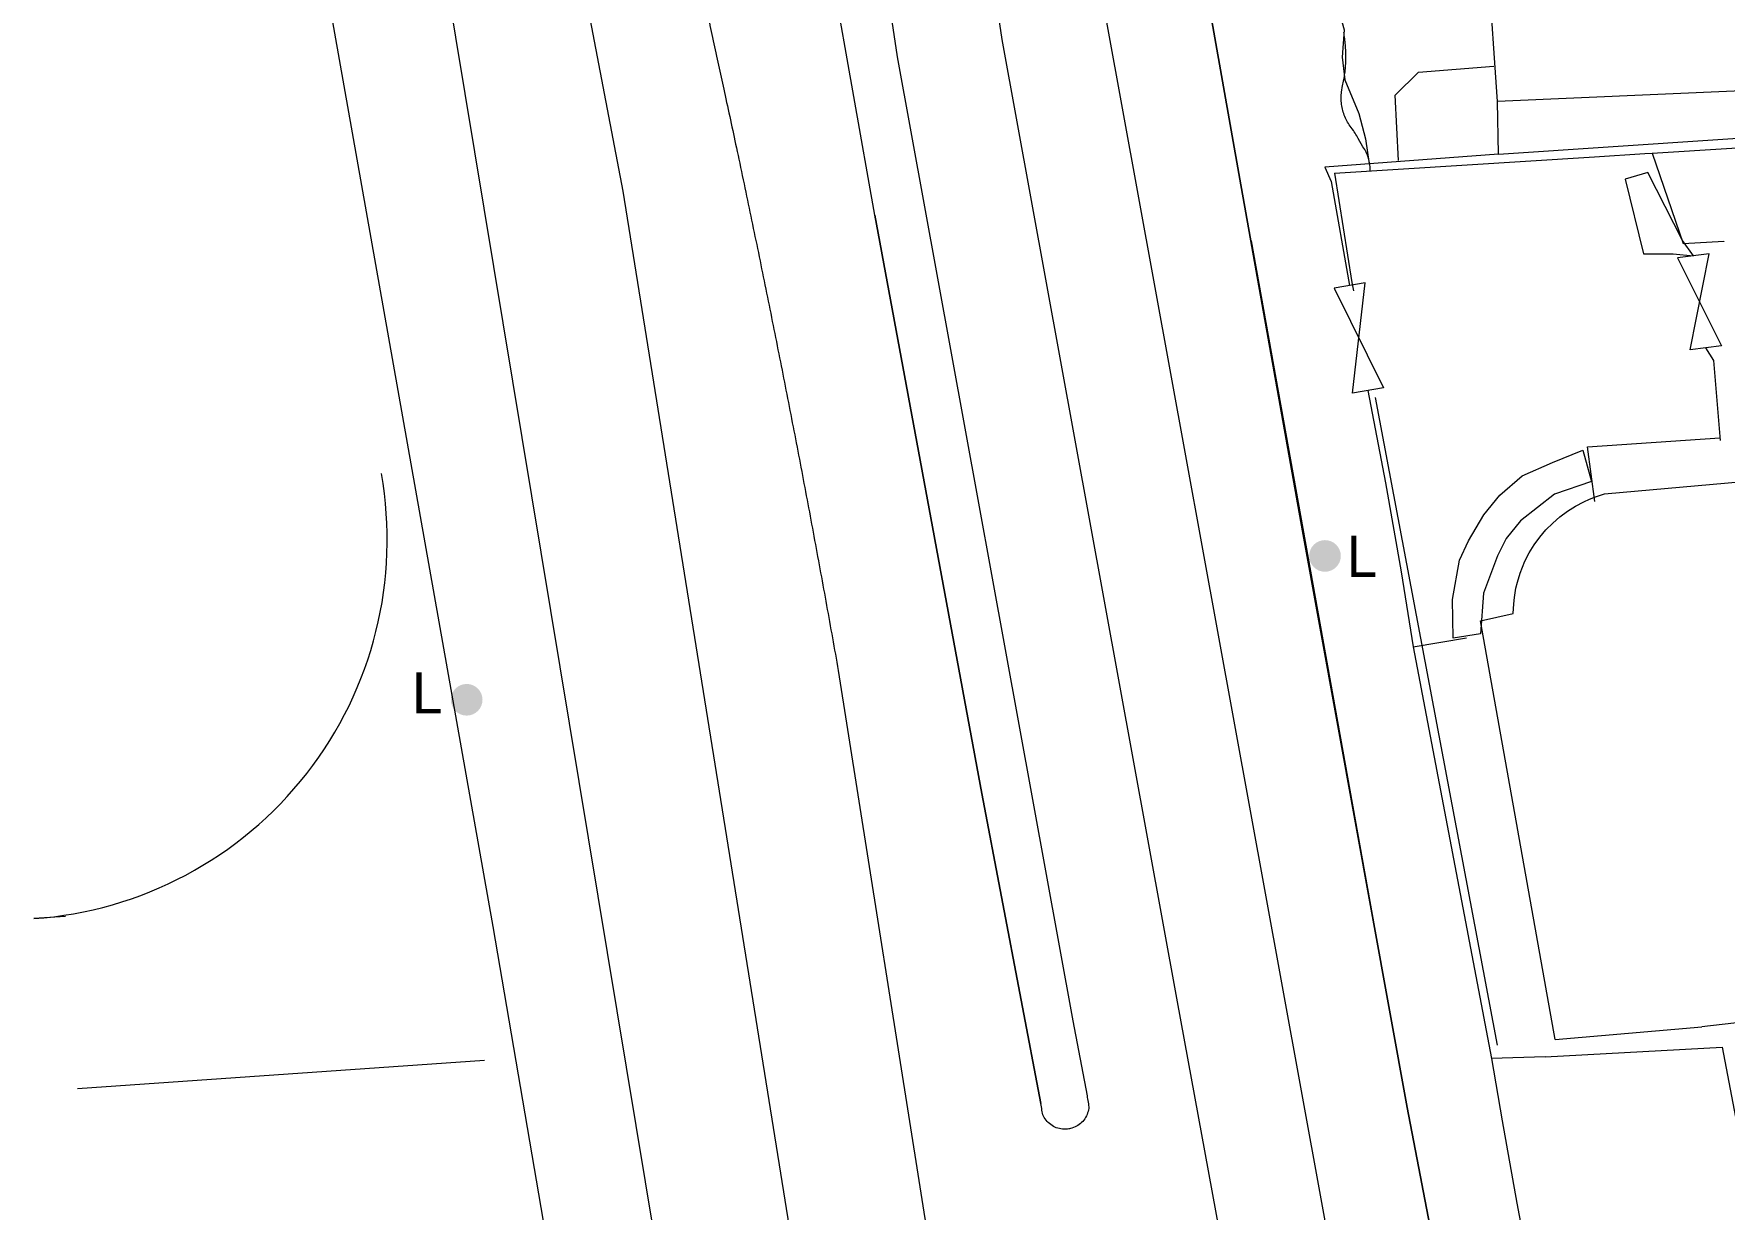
# Model space of a CAD drawing. Header units: millimetres. Extents: x 833924389 to 835767163, y 817400000 to 818811854.
# Drawn here: x 835328044 to 835381438, y 818047448 to 818084582 of the extents above; entities that cross this region are included whole.
import ezdxf

# ---------------------------------------------------------------- set-up
doc = ezdxf.new("R2010")
doc.units = ezdxf.units.MM
doc.header["$LTSCALE"] = 10
doc.header["$MEASUREMENT"] = 0
doc.layers.add('01_Base_Plan', color=5, linetype='Continuous', lineweight=5)
doc.styles.add('11nw24d$0$Style-WORKING', font='WORKING.shx')

# ---------------------------------------------------------------- blocks, each defined once
blk = doc.blocks.new('11nw24d$0$UTILP')
at = {"layer": '01_Base_Plan', "linetype": 'Continuous', "lineweight": 13}
h = blk.add_hatch(color=256, dxfattribs=at)
edge = h.paths.add_edge_path()
edge.add_arc((0, 0), 0.5, 0, 360)

msp = doc.modelspace()

# ---------------------------------------------------------------- linework, layer by layer
at = {"layer": '01_Base_Plan', "linetype": 'Continuous'}
for p, q in [((835374306, 818080782), (835374273, 818082446)), ((835374306, 818080782), (835368828, 818080370)), ((835371419, 818050660), (835366506, 818078039)), ((835371611, 818065212), (835373300, 818065495)), ((835329046, 818056699), (835328044, 818056629)), ((835329046, 818056699), (835328044, 818056629)), ((835375781, 818052259), (835381369, 818052566)), ((835329426, 818051262), (835342278, 818052160)), ((835329426, 818051262), (835342278, 818052160))]:
    msp.add_line(p, q, dxfattribs=at)
at = {"layer": '01_Base_Plan'}
for p, q in [((835346645, 818079608), (835352133, 818045440)), ((835354610, 818078855), (835357989, 818060583)), ((835353453, 818064470), (835358548, 818032278)), ((835357989, 818060583), (835359853, 818050788)), ((835360863, 818053401), (835361314, 818051032))]:
    msp.add_line(p, q, dxfattribs=at)
at = {"layer": '01_Base_Plan', "flags": 128}
for points in [[(835365430, 818210942, -0.071556), (835365684, 818173868), (835364537, 818164116), (835361714, 818146260), (835360746, 818139184), (835359973, 818132073), (835359392, 818123800), (835359216, 818115543), (835359443, 818107278), (835359990, 818099831), (835360816, 818092381), (835361923, 818084951), (835367454, 818054602), (835370624, 818037195), (835373045, 818024582), (835375285, 818012886), (835377674, 818000131)], [(835359873, 818209532, -0.009166), (835360365, 818205051), (835360365, 818205051, -0.064664), (835362472, 818179594), (835362472, 818179594, -0.018788), (835361286, 818165006), (835361286, 818165006), (835358405, 818146783), (835357420, 818139592), (835356635, 818132372), (835356044, 818123953), (835355865, 818115532), (835356097, 818107109), (835356653, 818099523), (835357494, 818091950), (835358617, 818084404), (835364159, 818054002), (835367353, 818036602), (835369778, 818023949), (835372009, 818012264), (835373628, 818003380)], [(835344877, 818164821, -0.017117), (835343311, 818149769), (835343311, 818149769, 0.049054), (835341894, 818106516), (835341894, 818106516, 0.030853), (835342675, 818100401), (835342675, 818100401), (835346645, 818079608)], [(835341324, 818164207, -0.016248), (835339830, 818150148), (835339830, 818150148, 0.056048), (835338897, 818100054), (835338897, 818100054, 0.023737), (835339562, 818095356), (835349760, 818033821)]]:
    msp.add_lwpolyline(points, format="xyb", dxfattribs=at)
for points in [[(835354610, 818078855), (835353279, 818086356), (835352252, 818093905), (835351530, 818101489), (835351115, 818109096), (835351008, 818116713), (835351208, 818124329), (835351716, 818131930), (835352839, 818142037), (835353534, 818147074)], [(835354836, 818145409), (835354095, 818140001), (835353298, 818132670), (835352697, 818124106), (835352514, 818115522), (835352750, 818106940), (835353317, 818099216), (835354171, 818091518), (835355312, 818083857), (835360863, 818053401)], [(835335671, 818097112), (835335806, 818094515), (835336395, 818091090), (835342540, 818056384), (835347891, 818025061)], [(835376266, 818025450), (835371419, 818050660), (835368113, 818068878), (835366142, 818079991), (835365043, 818086192)], [(835376266, 818025450), (835371419, 818050660), (835368113, 818068878), (835366142, 818079991), (835365043, 818086192)], [(835361314, 818051032), (835361320, 818050982), (835361329, 818050931), (835361338, 818050881), (835361347, 818050830), (835361356, 818050779), (835361362, 818050729), (835361365, 818050680), (835361364, 818050631), (835361358, 818050584), (835361347, 818050537), (835361331, 818050489), (835361313, 818050442), (835361290, 818050395), (835361265, 818050349), (835361238, 818050305), (835361208, 818050263), (835361176, 818050224), (835361142, 818050189), (835361106, 818050156), (835361067, 818050126), (835361025, 818050097), (835360980, 818050071), (835360933, 818050047), (835360886, 818050027), (835360837, 818050009), (835360789, 818049995), (835360758, 818049988), (835360741, 818049984), (835360693, 818049978), (835360643, 818049974), (835360592, 818049975), (835360541, 818049978), (835360489, 818049985), (835360438, 818049995), (835360388, 818050008), (835360340, 818050024), (835360295, 818050043), (835360252, 818050064), (835360209, 818050090), (835360167, 818050119), (835360126, 818050151), (835360088, 818050186), (835360051, 818050223), (835360017, 818050262), (835359987, 818050302), (835359960, 818050343), (835359937, 818050385), (835359920, 818050430), (835359906, 818050477), (835359896, 818050527), (835359887, 818050577), (835359880, 818050628), (835359873, 818050679), (835359865, 818050730), (835359853, 818050788)]]:
    msp.add_lwpolyline(points, dxfattribs=at)
at = {"layer": '01_Base_Plan', "linetype": 'Continuous', "flags": 128}
for points in [[(835354172, 818091518), (835355312, 818083857), (835360863, 818053401), (835361314, 818051032)], [(835384406, 818082889), (835374273, 818082446), (835373994, 818086583), (835370241, 818089894), (835371314, 818091101)], [(835370250, 818089878), (835369340, 818089048), (835368801, 818088372), (835368633, 818086971), (835369148, 818085734), (835369429, 818084706), (835369368, 818083845), (835369460, 818083132), (835369901, 818082062), (835370104, 818081262), (835370219, 818080475)], [(835361314, 818051032), (835361320, 818050982), (835361329, 818050931), (835361338, 818050881), (835361347, 818050830), (835361356, 818050779), (835361362, 818050729), (835361365, 818050680), (835361365, 818050631), (835361358, 818050584), (835361347, 818050537), (835361331, 818050489), (835361313, 818050442), (835361290, 818050395), (835361265, 818050349), (835361238, 818050305), (835361208, 818050263), (835361176, 818050224), (835361142, 818050189), (835361106, 818050156), (835361067, 818050126), (835361025, 818050097), (835360980, 818050071), (835360933, 818050047), (835360886, 818050027), (835360837, 818050009), (835360789, 818049995), (835360758, 818049988), (835360741, 818049984), (835360693, 818049977), (835360643, 818049974), (835360592, 818049975), (835360541, 818049978), (835360489, 818049985), (835360438, 818049995), (835360388, 818050008), (835360340, 818050024), (835360295, 818050043), (835360252, 818050064), (835360209, 818050090), (835360167, 818050119), (835360126, 818050151), (835360088, 818050186), (835360051, 818050223), (835360017, 818050262), (835359987, 818050302), (835359960, 818050343), (835359937, 818050385), (835359920, 818050430), (835359906, 818050477), (835359896, 818050527), (835359887, 818050577), (835359880, 818050628), (835359873, 818050679), (835359865, 818050730), (835359853, 818050788), (835357989, 818060583), (835354610, 818078855), (835353279, 818086356)], [(835365043, 818086192), (835366142, 818079992), (835368113, 818068878), (835371419, 818050660), (835376266, 818025450), (835377578, 818018624), (835379769, 818007227), (835380652, 818002636), (835381159, 818000000)], [(835370250, 818080259), (835370251, 818080359), (835370244, 818080459), (835370228, 818080557), (835370203, 818080654), (835370171, 818080749), (835370131, 818080841), (835370083, 818080928), (835370028, 818081012), (835369878, 818081269), (835369855, 818081313), (835369832, 818081357), (835369807, 818081401), (835369781, 818081444), (835369754, 818081486), (835369726, 818081527), (835369686, 818081582), (835369655, 818081621), (835369625, 818081661), (835369597, 818081702), (835369570, 818081744), (835369544, 818081787), (835369520, 818081831), (835369497, 818081876), (835369476, 818081921), (835369456, 818081967), (835369437, 818082013), (835369420, 818082060), (835369405, 818082108), (835369391, 818082156), (835369379, 818082204), (835369368, 818082253), (835369359, 818082302), (835369352, 818082352), (835369346, 818082401), (835369342, 818082451), (835369339, 818082501), (835369338, 818082551), (835369339, 818082601), (835369341, 818082651), (835369345, 818082701), (835369351, 818082751), (835369358, 818082800), (835369375, 818082889), (835369386, 818082938), (835369397, 818082986), (835369407, 818083035), (835369416, 818083085), (835369425, 818083134), (835369433, 818083183), (835369441, 818083232), (835369448, 818083282), (835369455, 818083332), (835369461, 818083381), (835369466, 818083431), (835369471, 818083481), (835369475, 818083530), (835369479, 818083580), (835369482, 818083630), (835369485, 818083680), (835369486, 818083730), (835369488, 818083780), (835369489, 818083830), (835369489, 818083880), (835369488, 818083930), (835369487, 818083980), (835369486, 818084030), (835369484, 818084080), (835369481, 818084130), (835369478, 818084180), (835369474, 818084230), (835369469, 818084279), (835369464, 818084329), (835369459, 818084379), (835369452, 818084429), (835369446, 818084478), (835369438, 818084528), (835369430, 818084577), (835369422, 818084626)], [(835374306, 818080782), (835392106, 818081972), (835396978, 818082250), (835402281, 818082606), (835408414, 818083042), (835413317, 818083335), (835418828, 818083680), (835430018, 818084369), (835433220, 818084666), (835433821, 818084722), (835434419, 818084777), (835436267, 818084949)], [(835378927, 818080796), (835379164, 818080811), (835408016, 818082626), (835408829, 818082677), (835409642, 818082729), (835411271, 818082831), (835412028, 818082879), (835412819, 818082929), (835435961, 818084385)], [(835371150, 818080578), (835371042, 818082639), (835371777, 818083369), (835374162, 818083563)], [(835379164, 818080811), (835380141, 818077961), (835381422, 818078029), (835381422, 818078025)], [(835368828, 818080370), (835369021, 818079920), (835369605, 818076629)], [(835369130, 818080179), (835377343, 818080696)], [(835377343, 818080696), (835378927, 818080796)], [(835369130, 818080179), (835369680, 818076721), (835369732, 818076465)], [(835379026, 818080203), (835378305, 818079985), (835378888, 818077630), (835379830, 818077632), (835380463, 818077567)], [(835380463, 818077567), (835380122, 818078051), (835379026, 818080203)], [(835381317, 818071731), (835381115, 818074263), (835380858, 818074662)], [(835370185, 818073312), (835370742, 818070393), (835371233, 818067581), (835371611, 818065212), (835374086, 818052206)], [(835370412, 818073096), (835374270, 818052631)], [(835377351, 818069803), (835377124, 818071532), (835381304, 818071815)], [(835372882, 818065487), (835372852, 818066713), (835373082, 818067950), (835373363, 818068559), (835373841, 818069385), (835374349, 818070011), (835375060, 818070616), (835376010, 818071038), (835376973, 818071426), (835377248, 818070438), (835376082, 818070038), (835375004, 818069194), (835374553, 818068634), (835374272, 818068091), (835373836, 818066913), (835373735, 818065623), (835372882, 818065487)], [(835376102, 818052805), (835373738, 818066031), (835374777, 818066271), (835374789, 818066570), (835374813, 818066770), (835374859, 818067064), (835374906, 818067260), (835374992, 818067547), (835375063, 818067734), (835375145, 818067918), (835375281, 818068184), (835375437, 818068439), (835375613, 818068684), (835375809, 818068912), (835376020, 818069125), (835376246, 818069320), (835376484, 818069500), (835376738, 818069660), (835377004, 818069799), (835377187, 818069881), (835377375, 818069953), (835377660, 818070043), (835382035, 818070439)], [(835407527, 818057418), (835382305, 818055514), (835382480, 818053408), (835380727, 818053211)], [(835375781, 818052259), (835374086, 818052206), (835374422, 818050241), (835374890, 818047639), (835375827, 818042674), (835376500, 818038925), (835376779, 818037284), (835377767, 818032188), (835378102, 818030488), (835378602, 818027952), (835385700, 818029420), (835385295, 818031791), (835385096, 818032951), (835411283, 818037942), (835411863, 818034234), (835418492, 818035600), (835418136, 818041592), (835420621, 818041496), (835421609, 818044113), (835419342, 818055322)], [(835381369, 818052566), (835383327, 818042280), (835398327, 818045098), (835408456, 818046975), (835413394, 818048058), (835412075, 818054987)], [(835376102, 818052805), (835380727, 818053211)]]:
    msp.add_lwpolyline(points, dxfattribs=at)
at = {"layer": '01_Base_Plan', "linetype": 'Continuous'}
msp.add_arc((835327207, 818068599), 12000, 273.9989, 10.0386, dxfattribs=at)
msp.add_arc((835327207, 818068599), 12000, 273.9989, 10.0386, dxfattribs=at)
at = {"layer": '01_Base_Plan'}
msp.add_rational_spline([(835348435, 818165561), (835347903, 818157401), (835346779, 818149301), (835343894, 818127355), (835345488, 818105279), (835345742, 818101753), (835346490, 818098298), (835348190, 818090448), (835349889, 818082599), (835351844, 818073569), (835353453, 818064470)], [1, 0.999337817891, 1, 0.994865845712, 1, 0.997510065611, 1, 1, 1, 0.999817750775, 1], degree=2, knots=[0, 0, 0, 0.2, 0.2, 0.4, 0.4, 0.6, 0.6, 0.8, 0.8, 1, 1, 1], dxfattribs=at)
at = {"layer": '01_Base_Plan', "linetype": 'Continuous'}
for points in [[(835379968, 818077500), (835381354, 818074729), (835380363, 818074595), (835380959, 818077635)], [(835369113, 818076543), (835370678, 818073398), (835369693, 818073226), (835370098, 818076715)]]:
    msp.add_3dface(points, dxfattribs=at)

# ---------------------------------------------------------------- block references
at = {"layer": '01_Base_Plan', "linetype": 'Continuous', "xscale": 1000, "yscale": 1000, "zscale": 1000}
for p in [(835368828, 818068086), (835341717, 818063542)]:
    msp.add_blockref('11nw24d$0$UTILP', p, dxfattribs=at)

# ---------------------------------------------------------------- texts
at = {"layer": '01_Base_Plan', "linetype": 'Continuous', "style": '11nw24d$0$Style-WORKING'}
for p in [(835369514, 818067423), (835339987, 818063109)]:
    msp.add_text('L', height=1300, dxfattribs=at).set_placement(p)

doc.saveas('drawing.dxf')
